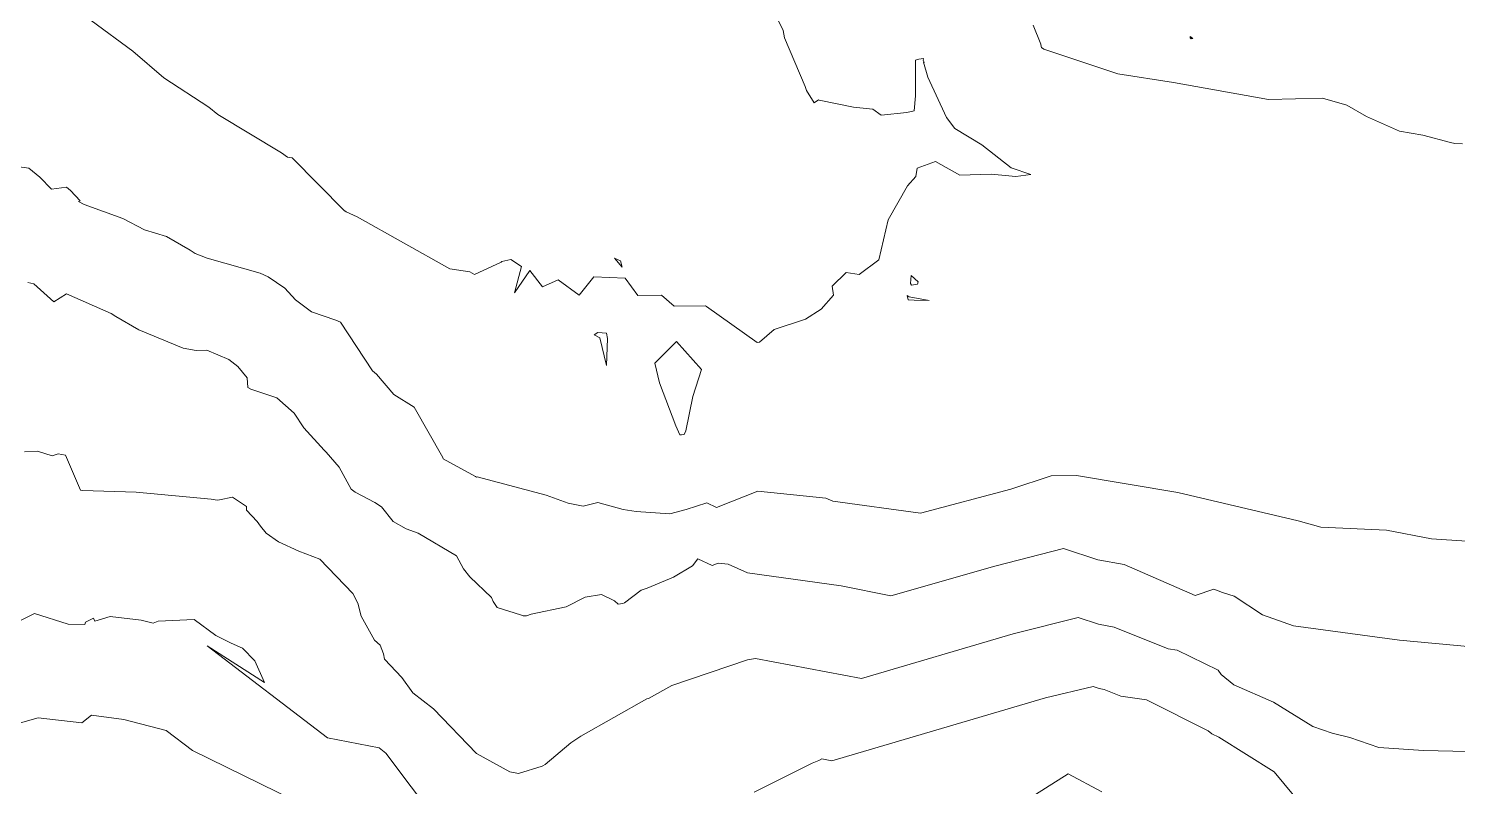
# Model space of a CAD drawing. Header units: metres. Extents: x 808187 to 810032, y 9155685 to 9157080.
# Drawn here: x 809349.6 to 809518.4, y 9156675 to 9156764.7 of the extents above; entities that cross this region are included whole.
import ezdxf

# ---------------------------------------------------------------- set-up
doc = ezdxf.new("R2010")
doc.units = ezdxf.units.M
doc.layers.add('C-TOPO-MAJR', color=9, linetype='Continuous')

msp = doc.modelspace()

# ---------------------------------------------------------------- linework, layer by layer
at = {"layer": 'C-TOPO-MAJR', "color": 9, "linetype": 'Continuous', "lineweight": 5}
for points, elevation in [([(809356.95, 9156765.61), (809361.9, 9156761.98), (809365.53, 9156758.82), (809370.86, 9156755.35), (809371.93, 9156754.52), (809379.45, 9156749.97), (809380.16, 9156749.45), (809380.7, 9156749.37), (809386.89, 9156743.13), (809386.93, 9156743.1), (809387.1, 9156742.99), (809388.41, 9156742.4), (809399.35, 9156736.26), (809401.72, 9156735.89), (809402.26, 9156735.59), (809405.41, 9156737.06), (809405.5, 9156737.11), (809406.56, 9156737.34), (809407.81, 9156736.54), (809406.98, 9156733.43), (809408.8, 9156736.04), (809410.31, 9156734.14), (809412.13, 9156734.96), (809414.64, 9156733.13), (809416.38, 9156735.3), (809420.06, 9156735.16), (809421.56, 9156733.11), (809424.37, 9156733.15), (809425.87, 9156731.84), (809429.55, 9156731.87), (809429.69, 9156731.79), (809429.69, 9156731.79), (809429.69, 9156731.79), (809435.68, 9156727.55), (809435.94, 9156727.59), (809437.69, 9156729.07), (809441.36, 9156730.29), (809443.22, 9156731.5), (809444.67, 9156733.13), (809444.53, 9156734.19), (809446.18, 9156735.8), (809447.7, 9156735.59), (809450.06, 9156737.32), (809451.13, 9156742.06), (809453.42, 9156746.07), (809454.41, 9156747.19), (809454.56, 9156748.16), (809456.76, 9156748.93), (809459.6, 9156747.34), (809463.3, 9156747.43), (809466.22, 9156747.19), (809468, 9156747.41), (809465.67, 9156748.2), (809462.22, 9156750.93), (809459.01, 9156752.85), (809458.06, 9156754.14), (809455.85, 9156758.91), (809455.34, 9156760.7), (809455.41, 9156760.64), (809455.27, 9156760.94), (809455.33, 9156761.07), (809455.31, 9156761.14), (809454.78, 9156761.06), (809454.37, 9156760.93), (809454.36, 9156756.7), (809454.2, 9156754.94), (809453.35, 9156754.73), (809450.32, 9156754.44), (809449.33, 9156755.15), (809447.04, 9156755.35), (809443, 9156756.21), (809442.9, 9156756.25), (809442.4, 9156755.88), (809441.5, 9156757.34), (809441.34, 9156757.81), (809438.91, 9156763.56), (809438.73, 9156764.45), (809437.09, 9156767.81)], 2790), ([(809519.04, 9156751.05), (809518.12, 9156751.09), (809517.59, 9156751.19), (809514.32, 9156752.07), (809511.59, 9156752.54), (809507.66, 9156754.28), (809505.34, 9156755.62), (809502.49, 9156756.43), (809496.11, 9156756.27), (809484.86, 9156758.28), (809478.29, 9156759.31), (809469.54, 9156762.22), (809469.27, 9156762.43), (809469.23, 9156762.56), (809469.2, 9156762.83), (809468.27, 9156765.05)], 2780), ([(809345.84, 9156748.66), (809349.58, 9156748.16), (809350.9, 9156747.08), (809352.27, 9156745.67), (809354.03, 9156745.91), (809354.53, 9156745.53), (809355.67, 9156744.3), (809355.46, 9156744.22), (809356.14, 9156743.87), (809360.71, 9156742.21), (809363.27, 9156740.88), (809365.88, 9156740.06), (809368.66, 9156738.46), (809369.26, 9156738.05), (809370.68, 9156737.5), (809376.94, 9156735.73), (809377.86, 9156735.3), (809379.86, 9156733.97), (809381.12, 9156732.58), (809383, 9156731.17), (809385.88, 9156730.2), (809386.41, 9156729.95), (809390.2, 9156724.21), (809390.66, 9156723.78), (809392.72, 9156721.41), (809395.14, 9156719.89), (809398.5, 9156713.95), (809398.55, 9156713.79), (809402.36, 9156711.7), (809402.48, 9156711.61), (809402.58, 9156711.65), (809410.72, 9156709.47), (809413.31, 9156708.53), (809415.1, 9156708.19), (809416.84, 9156708.61), (809419.82, 9156707.81), (809421.38, 9156707.54), (809425.33, 9156707.3), (809427.29, 9156707.78), (809429.72, 9156708.57), (809430.85, 9156708.04), (809435.76, 9156709.95), (809443.79, 9156709.15), (809444.59, 9156708.79), (809454.95, 9156707.35), (809465.65, 9156710.21), (809470.4, 9156711.79), (809473.42, 9156711.83), (809485.37, 9156709.8), (809499.6, 9156706.45), (809502.27, 9156705.71), (809510.03, 9156705.36), (809515.37, 9156704.34), (809519.53, 9156704.05)], 2780), ([(809349.46, 9156734.62), (809350.17, 9156734.46), (809352.53, 9156732.36), (809354.05, 9156733.29), (809359.32, 9156730.99), (809359.89, 9156730.6), (809362.58, 9156729.04), (809367.83, 9156726.89), (809369.38, 9156726.6), (809370.62, 9156726.63), (809373.21, 9156725.52), (809374.3, 9156724.7), (809375.39, 9156723.35), (809375.46, 9156722.23), (809375.84, 9156722.02), (809378.91, 9156721.01), (809380.95, 9156719.19), (809382.1, 9156717.47), (809384.48, 9156714.82), (809384.74, 9156714.59), (809386.26, 9156712.81), (809387.67, 9156710.2), (809388.17, 9156709.84), (809390.47, 9156708.64), (809391.25, 9156708.1), (809392.63, 9156706.36), (809394.2, 9156705.51), (809395.62, 9156705.01), (809400.13, 9156702.31), (809400.95, 9156700.79), (809401.7, 9156699.82), (809404.25, 9156697.38), (809404.48, 9156696.91), (809404.92, 9156696.19), (809407.69, 9156695.33), (809408.01, 9156695.21), (809408.39, 9156695.24), (809408.95, 9156695.43), (809413.1, 9156696.3), (809415.34, 9156697.44), (809417.25, 9156697.74), (809418.79, 9156697), (809419.24, 9156696.6), (809419.8, 9156696.67), (809419.97, 9156696.77), (809421.94, 9156698.25), (809422.68, 9156698.49), (809425.77, 9156699.78), (809428.02, 9156701.12), (809428.66, 9156701.95), (809430.36, 9156701.16), (809431.07, 9156701.43), (809432.24, 9156701.32), (809434.51, 9156700.32), (809445.59, 9156698.75), (809451.46, 9156697.59), (809463.76, 9156701.11), (809471.88, 9156703.2), (809475.94, 9156701.85), (809479.05, 9156701.28), (809487.43, 9156697.61), (809489.65, 9156698.39), (809490.65, 9156697.99), (809492.03, 9156697.55), (809495.39, 9156695.32), (809499.06, 9156694.03), (809511.56, 9156692.35), (809520.08, 9156691.55)], 2770), ([(809349.08, 9156714.63), (809350.62, 9156714.71), (809352.33, 9156714.14), (809353.05, 9156714.36), (809353.94, 9156714.23), (809355.68, 9156710.08), (809355.92, 9156710.05), (809362.28, 9156709.83), (809371.13, 9156709.02), (809371.84, 9156708.89), (809372.13, 9156708.92), (809373.65, 9156709.27), (809375.32, 9156708.13), (809375.32, 9156707.72), (809376.59, 9156706.38), (809376.97, 9156705.81), (809377.65, 9156705.01), (809379.1, 9156703.97), (809381.5, 9156702.85), (809384, 9156701.91), (809387.88, 9156697.86), (809388.46, 9156696.7), (809388.86, 9156695.2), (809390.46, 9156692.35), (809391.12, 9156691.74), (809391.51, 9156690.74), (809391.61, 9156690.09), (809393.68, 9156687.92), (809394.99, 9156686.13), (809397.42, 9156684.22), (809402.5, 9156678.93), (809406.42, 9156676.77), (809407.45, 9156676.56), (809410.24, 9156677.43), (809410.35, 9156677.48), (809410.6, 9156677.65), (809413.66, 9156680.21), (809414.81, 9156681.01), (809422.63, 9156685.42), (809422.82, 9156685.43), (809425.6, 9156686.99), (809434.54, 9156690.02), (809435.48, 9156690.18), (809447.98, 9156687.83), (809465.9, 9156693.1), (809473.62, 9156695.03), (809476.02, 9156694.23), (809477.86, 9156693.89), (809484.22, 9156691.32), (809485.29, 9156691.17), (809490.14, 9156688.79), (809490.5, 9156688.3), (809491.98, 9156687.08), (809496.7, 9156685.01), (809501.33, 9156682.15), (809503.63, 9156681.34), (809505.69, 9156680.83), (809509.15, 9156679.66), (809514.41, 9156679.28), (809524.78, 9156679.07)], 2760), ([(809348.7, 9156694.71), (809350.27, 9156695.51), (809354.23, 9156694.23), (809356.21, 9156694.2), (809356.28, 9156694.48), (809357.23, 9156694.93), (809357.4, 9156694.59), (809359.2, 9156695.16), (809362.87, 9156694.71), (809364.27, 9156694.37), (809364.88, 9156694.61), (809369.12, 9156694.8), (809371.71, 9156692.9), (809373.49, 9156691.97), (809374.84, 9156691.38), (809376.31, 9156689.91), (809377.45, 9156687.33), (809370.66, 9156691.67), (809384.9, 9156680.78), (809391, 9156679.6), (809391.79, 9156678.98), (809397.76, 9156671.02)], 2750), ([(809435.3, 9156674.36), (809442.15, 9156677.81), (809442.96, 9156678.11), (809443.29, 9156678.32), (809444.49, 9156678.08), (809469.75, 9156685.51), (809475.36, 9156686.86), (809476.1, 9156686.62), (809476.67, 9156686.51), (809478.64, 9156685.71), (809481.69, 9156685.3), (809488.96, 9156681.62), (809489.4, 9156681.25), (809490.24, 9156680.88), (809496.78, 9156676.77), (809500.01, 9156672.86)], 2750), ([(809344.97, 9156681.54), (809350.69, 9156683.17), (809355.87, 9156682.55), (809357.01, 9156683.49), (809360.81, 9156682.95), (809365.84, 9156681.65), (809368.93, 9156679.31), (809381, 9156673.39)], 2740), ([(809460.53, 9156669.02), (809472.43, 9156676.53), (809476.39, 9156674.42)], 2740)]:
    msp.add_lwpolyline(points, dxfattribs=dict(at, elevation=elevation))
for points, elevation in [([(809486.97, 9156763.46), (809487.14, 9156763.47), (809486.84, 9156763.74), (809486.84, 9156763.58), (809486.97, 9156763.46)], 2780), ([(809418.8, 9156737.53), (809419.73, 9156736.44), (809419.51, 9156737.2), (809418.8, 9156737.53)], 2790), ([(809454.7, 9156734.7), (809453.88, 9156735.47), (809453.79, 9156734.51), (809453.92, 9156734.31), (809454.61, 9156734.45), (809454.7, 9156734.7)], 2790), ([(809453.4, 9156733.1), (809453.52, 9156732.57), (809454.22, 9156732.53), (809455.98, 9156732.51), (809453.61, 9156732.95), (809453.4, 9156733.1)], 2790), ([(809417.84, 9156728.66), (809416.83, 9156728.72), (809416.4, 9156728.45), (809417.09, 9156728.11), (809417.87, 9156724.84), (809417.99, 9156728.02), (809417.84, 9156728.66)], 2790), ([(809423.56, 9156725.11), (809424.11, 9156722.76), (809426.06, 9156717.67), (809426.54, 9156716.64), (809426.73, 9156716.61), (809427.03, 9156716.66), (809427.22, 9156717.09), (809428.07, 9156721.15), (809429.1, 9156724.34), (809426.15, 9156727.66), (809423.56, 9156725.11)], 2790)]:
    msp.add_lwpolyline(points, close=True, dxfattribs=dict(at, elevation=elevation))

doc.saveas('drawing.dxf')
